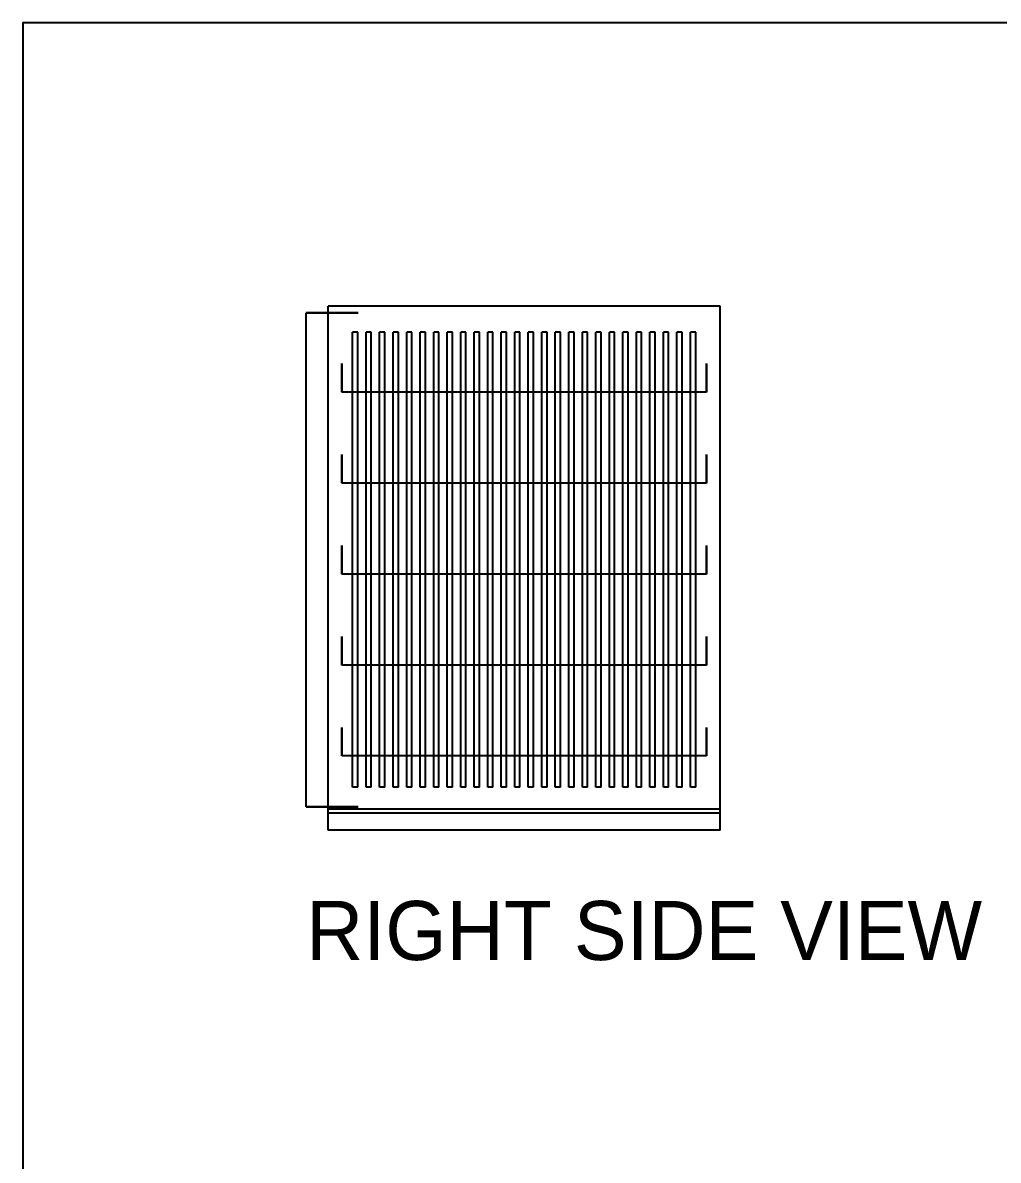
# Model space of a CAD drawing. Header units: millimetres. Extents: x -449 to -327, y -30 to 73.
# Drawn here: x -448.82 to -407.53, y 24.39 to 72.53 of the extents above; entities that cross this region are included whole.
import ezdxf

# ---------------------------------------------------------------- set-up
doc = ezdxf.new("R2010")
doc.units = ezdxf.units.MM
for name, color, linetype in [('BORDER', 7, 'Continuous'), ('HIDDEN', 8, 'Continuous'), ('TEXT', 5, 'Continuous'), ('VISIBLE', 7, 'Continuous')]:
    doc.layers.add(name, color=color, linetype=linetype)

msp = doc.modelspace()

# ---------------------------------------------------------------- linework, layer by layer
at = {"layer": 'BORDER'}
msp.add_lwpolyline([(-448.816, -30.156), (-379.1, -30.156), (-379.1, 72.525), (-448.816, 72.525)], close=True, dxfattribs=at)
at = {"layer": 'HIDDEN'}
for points in [[(-436.784, 60.25), (-436.816, 60.25)], [(-436.69, 60.25), (-436.784, 60.25)], [(-436.54, 60.25), (-436.69, 60.25)], [(-436.341, 60.25), (-436.54, 60.25)], [(-436.106, 60.25), (-436.341, 60.25)], [(-435.849, 60.25), (-436.106, 60.25)], [(-419.3, 60.525), (-435.888, 60.525)], [(-435.888, 39.075), (-435.888, 60.525)], [(-435.888, 60.25), (-435.849, 60.25)], [(-435.584, 60.25), (-435.849, 60.25)], [(-435.849, 60.25), (-435.584, 60.25)], [(-435.326, 60.25), (-435.584, 60.25)], [(-435.584, 60.25), (-435.326, 60.25)], [(-435.092, 60.25), (-435.326, 60.25)], [(-435.326, 60.25), (-435.092, 60.25)], [(-434.893, 60.25), (-435.092, 60.25)], [(-435.092, 60.25), (-434.893, 60.25)], [(-434.742, 60.25), (-434.893, 60.25)], [(-434.893, 60.25), (-434.742, 60.25)], [(-434.648, 60.25), (-434.742, 60.25)], [(-434.742, 60.25), (-434.648, 60.25)], [(-434.616, 60.25), (-434.648, 60.25)], [(-434.648, 60.25), (-434.616, 60.25)], [(-419.3, 39.075), (-419.3, 60.525)], [(-434.634, 59.425), (-434.854, 59.425)], [(-434.854, 40.175), (-434.854, 59.425)], [(-434.634, 59.425), (-434.854, 59.425)], [(-434.854, 40.175), (-434.854, 59.425)], [(-434.634, 40.175), (-434.634, 59.425)], [(-434.634, 40.175), (-434.634, 59.425)], [(-434.062, 59.425), (-434.282, 59.425)], [(-434.282, 40.175), (-434.282, 59.425)], [(-434.062, 59.425), (-434.282, 59.425)], [(-434.282, 40.175), (-434.282, 59.425)], [(-434.062, 40.175), (-434.062, 59.425)], [(-434.062, 40.175), (-434.062, 59.425)], [(-433.49, 59.425), (-433.71, 59.425)], [(-433.71, 40.175), (-433.71, 59.425)], [(-433.49, 59.425), (-433.71, 59.425)], [(-433.71, 40.175), (-433.71, 59.425)], [(-433.49, 40.175), (-433.49, 59.425)], [(-433.49, 40.175), (-433.49, 59.425)], [(-432.918, 59.425), (-433.138, 59.425)], [(-433.138, 40.175), (-433.138, 59.425)], [(-432.918, 59.425), (-433.138, 59.425)], [(-433.138, 40.175), (-433.138, 59.425)], [(-432.918, 40.175), (-432.918, 59.425)], [(-432.918, 40.175), (-432.918, 59.425)], [(-432.346, 59.425), (-432.566, 59.425)], [(-432.566, 40.175), (-432.566, 59.425)], [(-432.346, 59.425), (-432.566, 59.425)], [(-432.566, 40.175), (-432.566, 59.425)], [(-432.346, 40.175), (-432.346, 59.425)], [(-432.346, 40.175), (-432.346, 59.425)], [(-431.774, 59.425), (-431.994, 59.425)], [(-431.994, 40.175), (-431.994, 59.425)], [(-431.774, 59.425), (-431.994, 59.425)], [(-431.994, 40.175), (-431.994, 59.425)], [(-431.774, 40.175), (-431.774, 59.425)], [(-431.774, 40.175), (-431.774, 59.425)], [(-431.202, 59.425), (-431.422, 59.425)], [(-431.422, 40.175), (-431.422, 59.425)], [(-431.202, 59.425), (-431.422, 59.425)], [(-431.422, 40.175), (-431.422, 59.425)], [(-431.202, 40.175), (-431.202, 59.425)], [(-431.202, 40.175), (-431.202, 59.425)], [(-430.63, 59.425), (-430.85, 59.425)], [(-430.85, 40.175), (-430.85, 59.425)], [(-430.63, 59.425), (-430.85, 59.425)], [(-430.85, 40.175), (-430.85, 59.425)], [(-430.63, 40.175), (-430.63, 59.425)], [(-430.63, 40.175), (-430.63, 59.425)], [(-430.058, 59.425), (-430.278, 59.425)], [(-430.278, 40.175), (-430.278, 59.425)], [(-430.058, 59.425), (-430.278, 59.425)], [(-430.278, 40.175), (-430.278, 59.425)], [(-430.058, 40.175), (-430.058, 59.425)], [(-430.058, 40.175), (-430.058, 59.425)], [(-429.486, 59.425), (-429.706, 59.425)], [(-429.706, 40.175), (-429.706, 59.425)], [(-429.486, 59.425), (-429.706, 59.425)], [(-429.706, 40.175), (-429.706, 59.425)], [(-429.486, 40.175), (-429.486, 59.425)], [(-429.486, 40.175), (-429.486, 59.425)], [(-428.914, 59.425), (-429.134, 59.425)], [(-429.134, 40.175), (-429.134, 59.425)], [(-428.914, 59.425), (-429.134, 59.425)], [(-429.134, 40.175), (-429.134, 59.425)], [(-428.914, 40.175), (-428.914, 59.425)], [(-428.914, 40.175), (-428.914, 59.425)], [(-428.342, 59.425), (-428.562, 59.425)], [(-428.562, 40.175), (-428.562, 59.425)], [(-428.342, 59.425), (-428.562, 59.425)], [(-428.562, 40.175), (-428.562, 59.425)], [(-428.342, 40.175), (-428.342, 59.425)], [(-428.342, 40.175), (-428.342, 59.425)], [(-427.77, 59.425), (-427.99, 59.425)], [(-427.99, 40.175), (-427.99, 59.425)], [(-427.77, 59.425), (-427.99, 59.425)], [(-427.99, 40.175), (-427.99, 59.425)], [(-427.77, 40.175), (-427.77, 59.425)], [(-427.77, 40.175), (-427.77, 59.425)], [(-427.198, 59.425), (-427.418, 59.425)], [(-427.418, 40.175), (-427.418, 59.425)], [(-427.198, 59.425), (-427.418, 59.425)], [(-427.418, 40.175), (-427.418, 59.425)], [(-427.198, 40.175), (-427.198, 59.425)], [(-427.198, 40.175), (-427.198, 59.425)], [(-426.626, 59.425), (-426.846, 59.425)], [(-426.846, 40.175), (-426.846, 59.425)], [(-426.626, 59.425), (-426.846, 59.425)], [(-426.846, 40.175), (-426.846, 59.425)], [(-426.626, 40.175), (-426.626, 59.425)], [(-426.626, 40.175), (-426.626, 59.425)], [(-426.054, 59.425), (-426.274, 59.425)], [(-426.274, 40.175), (-426.274, 59.425)], [(-426.054, 59.425), (-426.274, 59.425)], [(-426.274, 40.175), (-426.274, 59.425)], [(-426.054, 40.175), (-426.054, 59.425)], [(-426.054, 40.175), (-426.054, 59.425)], [(-425.482, 59.425), (-425.702, 59.425)], [(-425.702, 40.175), (-425.702, 59.425)], [(-425.482, 59.425), (-425.702, 59.425)], [(-425.702, 40.175), (-425.702, 59.425)], [(-425.482, 40.175), (-425.482, 59.425)], [(-425.482, 40.175), (-425.482, 59.425)], [(-424.91, 59.425), (-425.13, 59.425)], [(-425.13, 40.175), (-425.13, 59.425)], [(-424.91, 59.425), (-425.13, 59.425)], [(-425.13, 40.175), (-425.13, 59.425)], [(-424.91, 40.175), (-424.91, 59.425)], [(-424.91, 40.175), (-424.91, 59.425)], [(-424.338, 59.425), (-424.558, 59.425)], [(-424.558, 40.175), (-424.558, 59.425)], [(-424.338, 59.425), (-424.558, 59.425)], [(-424.558, 40.175), (-424.558, 59.425)], [(-424.338, 40.175), (-424.338, 59.425)], [(-424.338, 40.175), (-424.338, 59.425)], [(-423.766, 59.425), (-423.986, 59.425)], [(-423.986, 40.175), (-423.986, 59.425)], [(-423.766, 59.425), (-423.986, 59.425)], [(-423.986, 40.175), (-423.986, 59.425)], [(-423.766, 40.175), (-423.766, 59.425)], [(-423.766, 40.175), (-423.766, 59.425)], [(-423.194, 59.425), (-423.414, 59.425)], [(-423.414, 40.175), (-423.414, 59.425)], [(-423.194, 59.425), (-423.414, 59.425)], [(-423.414, 40.175), (-423.414, 59.425)], [(-423.194, 40.175), (-423.194, 59.425)], [(-423.194, 40.175), (-423.194, 59.425)], [(-422.622, 59.425), (-422.842, 59.425)], [(-422.842, 40.175), (-422.842, 59.425)], [(-422.622, 59.425), (-422.842, 59.425)], [(-422.842, 40.175), (-422.842, 59.425)], [(-422.622, 40.175), (-422.622, 59.425)], [(-422.622, 40.175), (-422.622, 59.425)], [(-422.05, 59.425), (-422.27, 59.425)], [(-422.27, 40.175), (-422.27, 59.425)], [(-422.05, 59.425), (-422.27, 59.425)], [(-422.27, 40.175), (-422.27, 59.425)], [(-422.05, 40.175), (-422.05, 59.425)], [(-422.05, 40.175), (-422.05, 59.425)], [(-421.478, 59.425), (-421.698, 59.425)], [(-421.698, 40.175), (-421.698, 59.425)], [(-421.478, 59.425), (-421.698, 59.425)], [(-421.698, 40.175), (-421.698, 59.425)], [(-421.478, 40.175), (-421.478, 59.425)], [(-421.478, 40.175), (-421.478, 59.425)], [(-420.906, 59.425), (-421.126, 59.425)], [(-421.126, 40.175), (-421.126, 59.425)], [(-420.906, 59.425), (-421.126, 59.425)], [(-421.126, 40.175), (-421.126, 59.425)], [(-420.906, 40.175), (-420.906, 59.425)], [(-420.906, 40.175), (-420.906, 59.425)], [(-420.334, 59.425), (-420.554, 59.425)], [(-420.554, 40.175), (-420.554, 59.425)], [(-420.334, 59.425), (-420.554, 59.425)], [(-420.554, 40.175), (-420.554, 59.425)], [(-420.334, 40.175), (-420.334, 59.425)], [(-420.334, 40.175), (-420.334, 59.425)], [(-435.316, 58.105), (-435.316, 58.087)], [(-435.316, 58.087), (-435.316, 58.105)], [(-435.316, 58.105), (-435.316, 58.087)], [(-435.316, 58.087), (-435.316, 58.105)], [(-435.316, 58.105), (-435.316, 58.087)], [(-435.316, 58.087), (-435.316, 58.105)], [(-435.316, 58.087), (-435.316, 58.036)], [(-435.316, 58.036), (-435.316, 58.087)], [(-435.316, 58.087), (-435.316, 58.036)], [(-435.316, 58.036), (-435.316, 58.087)], [(-435.316, 58.087), (-435.316, 58.036)], [(-435.316, 58.036), (-435.316, 58.087)], [(-435.316, 58.036), (-435.316, 57.953)], [(-435.316, 57.953), (-435.316, 58.036)], [(-435.316, 58.036), (-435.316, 57.953)], [(-435.316, 57.953), (-435.316, 58.036)], [(-435.316, 58.036), (-435.316, 57.953)], [(-435.316, 57.953), (-435.316, 58.036)], [(-435.316, 57.953), (-435.316, 57.844)], [(-435.316, 57.844), (-435.316, 57.953)], [(-435.316, 57.953), (-435.316, 57.844)], [(-435.316, 57.844), (-435.316, 57.953)], [(-435.316, 57.953), (-435.316, 57.844)], [(-435.316, 57.844), (-435.316, 57.953)], [(-435.316, 57.844), (-435.316, 57.715)], [(-435.316, 57.715), (-435.316, 57.844)], [(-435.316, 57.844), (-435.316, 57.715)], [(-435.316, 57.715), (-435.316, 57.844)], [(-435.316, 57.844), (-435.316, 57.715)], [(-435.316, 57.715), (-435.316, 57.844)], [(-419.872, 58.105), (-419.872, 58.087)], [(-419.872, 58.087), (-419.872, 58.105)], [(-419.872, 58.105), (-419.872, 58.087)], [(-419.872, 58.087), (-419.872, 58.105)], [(-419.872, 58.105), (-419.872, 58.087)], [(-419.872, 58.087), (-419.872, 58.105)], [(-419.872, 58.087), (-419.872, 58.036)], [(-419.872, 58.036), (-419.872, 58.087)], [(-419.872, 58.087), (-419.872, 58.036)], [(-419.872, 58.036), (-419.872, 58.087)], [(-419.872, 58.087), (-419.872, 58.036)], [(-419.872, 58.036), (-419.872, 58.087)], [(-419.872, 58.036), (-419.872, 57.953)], [(-419.872, 57.953), (-419.872, 58.036)], [(-419.872, 58.036), (-419.872, 57.953)], [(-419.872, 57.953), (-419.872, 58.036)], [(-419.872, 58.036), (-419.872, 57.953)], [(-419.872, 57.953), (-419.872, 58.036)], [(-419.872, 57.953), (-419.872, 57.844)], [(-419.872, 57.844), (-419.872, 57.953)], [(-419.872, 57.953), (-419.872, 57.844)], [(-419.872, 57.844), (-419.872, 57.953)], [(-419.872, 57.953), (-419.872, 57.844)], [(-419.872, 57.844), (-419.872, 57.953)], [(-419.872, 57.844), (-419.872, 57.715)], [(-419.872, 57.715), (-419.872, 57.844)], [(-419.872, 57.844), (-419.872, 57.715)], [(-419.872, 57.715), (-419.872, 57.844)], [(-419.872, 57.844), (-419.872, 57.715)], [(-419.872, 57.715), (-419.872, 57.844)], [(-435.316, 57.715), (-435.316, 57.573)], [(-435.316, 57.573), (-435.316, 57.715)], [(-435.316, 57.715), (-435.316, 57.573)], [(-435.316, 57.573), (-435.316, 57.715)], [(-435.316, 57.715), (-435.316, 57.573)], [(-435.316, 57.573), (-435.316, 57.715)], [(-435.316, 57.573), (-435.316, 57.427)], [(-435.316, 57.427), (-435.316, 57.573)], [(-435.316, 57.573), (-435.316, 57.427)], [(-435.316, 57.427), (-435.316, 57.573)], [(-435.316, 57.573), (-435.316, 57.427)], [(-435.316, 57.427), (-435.316, 57.573)], [(-435.316, 57.427), (-435.316, 57.285)], [(-435.316, 57.285), (-435.316, 57.427)], [(-435.316, 57.427), (-435.316, 57.285)], [(-435.316, 57.285), (-435.316, 57.427)], [(-435.316, 57.427), (-435.316, 57.285)], [(-435.316, 57.285), (-435.316, 57.427)], [(-435.316, 57.285), (-435.316, 57.156)], [(-435.316, 57.156), (-435.316, 57.285)], [(-435.316, 57.285), (-435.316, 57.156)], [(-435.316, 57.156), (-435.316, 57.285)], [(-435.316, 57.285), (-435.316, 57.156)], [(-435.316, 57.156), (-435.316, 57.285)], [(-419.872, 57.715), (-419.872, 57.573)], [(-419.872, 57.573), (-419.872, 57.715)], [(-419.872, 57.715), (-419.872, 57.573)], [(-419.872, 57.573), (-419.872, 57.715)], [(-419.872, 57.715), (-419.872, 57.573)], [(-419.872, 57.573), (-419.872, 57.715)], [(-419.872, 57.573), (-419.872, 57.427)], [(-419.872, 57.427), (-419.872, 57.573)], [(-419.872, 57.573), (-419.872, 57.427)], [(-419.872, 57.427), (-419.872, 57.573)], [(-419.872, 57.573), (-419.872, 57.427)], [(-419.872, 57.427), (-419.872, 57.573)], [(-419.872, 57.427), (-419.872, 57.285)], [(-419.872, 57.285), (-419.872, 57.427)], [(-419.872, 57.427), (-419.872, 57.285)], [(-419.872, 57.285), (-419.872, 57.427)], [(-419.872, 57.427), (-419.872, 57.285)], [(-419.872, 57.285), (-419.872, 57.427)], [(-419.872, 57.285), (-419.872, 57.156)], [(-419.872, 57.156), (-419.872, 57.285)], [(-419.872, 57.285), (-419.872, 57.156)], [(-419.872, 57.156), (-419.872, 57.285)], [(-419.872, 57.285), (-419.872, 57.156)], [(-419.872, 57.156), (-419.872, 57.285)], [(-435.316, 57.156), (-435.316, 57.047)], [(-435.316, 57.047), (-435.316, 57.156)], [(-435.316, 57.156), (-435.316, 57.047)], [(-435.316, 57.047), (-435.316, 57.156)], [(-435.316, 57.156), (-435.316, 57.047)], [(-435.316, 57.047), (-435.316, 57.156)], [(-435.316, 57.047), (-435.316, 56.964)], [(-435.316, 56.964), (-435.316, 57.047)], [(-435.316, 57.047), (-435.316, 56.964)], [(-435.316, 56.964), (-435.316, 57.047)], [(-435.316, 57.047), (-435.316, 56.964)], [(-435.316, 56.964), (-435.316, 57.047)], [(-435.316, 56.964), (-435.316, 56.913)], [(-435.316, 56.913), (-435.316, 56.964)], [(-435.316, 56.964), (-435.316, 56.913)], [(-435.316, 56.913), (-435.316, 56.964)], [(-435.316, 56.964), (-435.316, 56.913)], [(-435.316, 56.913), (-435.316, 56.964)], [(-435.316, 56.913), (-435.316, 56.895)], [(-435.316, 56.895), (-435.316, 56.913)], [(-435.316, 56.913), (-435.316, 56.895)], [(-435.316, 56.895), (-435.316, 56.913)], [(-435.316, 56.913), (-435.316, 56.895)], [(-435.316, 56.895), (-435.316, 56.913)], [(-419.872, 56.895), (-435.316, 56.895)], [(-419.872, 56.895), (-435.316, 56.895)], [(-419.872, 56.895), (-435.316, 56.895)], [(-419.872, 57.156), (-419.872, 57.047)], [(-419.872, 57.047), (-419.872, 57.156)], [(-419.872, 57.156), (-419.872, 57.047)], [(-419.872, 57.047), (-419.872, 57.156)], [(-419.872, 57.156), (-419.872, 57.047)], [(-419.872, 57.047), (-419.872, 57.156)], [(-419.872, 57.047), (-419.872, 56.964)], [(-419.872, 56.964), (-419.872, 57.047)], [(-419.872, 57.047), (-419.872, 56.964)], [(-419.872, 56.964), (-419.872, 57.047)], [(-419.872, 57.047), (-419.872, 56.964)], [(-419.872, 56.964), (-419.872, 57.047)], [(-419.872, 56.964), (-419.872, 56.913)], [(-419.872, 56.913), (-419.872, 56.964)], [(-419.872, 56.964), (-419.872, 56.913)], [(-419.872, 56.913), (-419.872, 56.964)], [(-419.872, 56.964), (-419.872, 56.913)], [(-419.872, 56.913), (-419.872, 56.964)], [(-419.872, 56.913), (-419.872, 56.895)], [(-419.872, 56.895), (-419.872, 56.913)], [(-419.872, 56.913), (-419.872, 56.895)], [(-419.872, 56.895), (-419.872, 56.913)], [(-419.872, 56.913), (-419.872, 56.895)], [(-419.872, 56.895), (-419.872, 56.913)], [(-435.316, 54.255), (-435.316, 54.237)], [(-435.316, 54.237), (-435.316, 54.255)], [(-435.316, 54.255), (-435.316, 54.237)], [(-435.316, 54.237), (-435.316, 54.255)], [(-435.316, 54.255), (-435.316, 54.237)], [(-435.316, 54.237), (-435.316, 54.255)], [(-435.316, 54.237), (-435.316, 54.186)], [(-435.316, 54.186), (-435.316, 54.237)], [(-435.316, 54.237), (-435.316, 54.186)], [(-435.316, 54.186), (-435.316, 54.237)], [(-435.316, 54.237), (-435.316, 54.186)], [(-435.316, 54.186), (-435.316, 54.237)], [(-435.316, 54.186), (-435.316, 54.103)], [(-435.316, 54.103), (-435.316, 54.186)], [(-435.316, 54.186), (-435.316, 54.103)], [(-435.316, 54.103), (-435.316, 54.186)], [(-435.316, 54.186), (-435.316, 54.103)], [(-435.316, 54.103), (-435.316, 54.186)], [(-435.316, 54.103), (-435.316, 53.994)], [(-435.316, 53.994), (-435.316, 54.103)], [(-435.316, 54.103), (-435.316, 53.994)], [(-435.316, 53.994), (-435.316, 54.103)], [(-435.316, 54.103), (-435.316, 53.994)], [(-435.316, 53.994), (-435.316, 54.103)], [(-435.316, 53.994), (-435.316, 53.865)], [(-435.316, 53.865), (-435.316, 53.994)], [(-435.316, 53.994), (-435.316, 53.865)], [(-435.316, 53.865), (-435.316, 53.994)], [(-435.316, 53.994), (-435.316, 53.865)], [(-435.316, 53.865), (-435.316, 53.994)], [(-419.872, 54.255), (-419.872, 54.237)], [(-419.872, 54.237), (-419.872, 54.255)], [(-419.872, 54.255), (-419.872, 54.237)], [(-419.872, 54.237), (-419.872, 54.255)], [(-419.872, 54.255), (-419.872, 54.237)], [(-419.872, 54.237), (-419.872, 54.255)], [(-419.872, 54.237), (-419.872, 54.186)], [(-419.872, 54.186), (-419.872, 54.237)], [(-419.872, 54.237), (-419.872, 54.186)], [(-419.872, 54.186), (-419.872, 54.237)], [(-419.872, 54.237), (-419.872, 54.186)], [(-419.872, 54.186), (-419.872, 54.237)], [(-419.872, 54.186), (-419.872, 54.103)], [(-419.872, 54.103), (-419.872, 54.186)], [(-419.872, 54.186), (-419.872, 54.103)], [(-419.872, 54.103), (-419.872, 54.186)], [(-419.872, 54.186), (-419.872, 54.103)], [(-419.872, 54.103), (-419.872, 54.186)], [(-419.872, 54.103), (-419.872, 53.994)], [(-419.872, 53.994), (-419.872, 54.103)], [(-419.872, 54.103), (-419.872, 53.994)], [(-419.872, 53.994), (-419.872, 54.103)], [(-419.872, 54.103), (-419.872, 53.994)], [(-419.872, 53.994), (-419.872, 54.103)], [(-419.872, 53.994), (-419.872, 53.865)], [(-419.872, 53.865), (-419.872, 53.994)], [(-419.872, 53.994), (-419.872, 53.865)], [(-419.872, 53.865), (-419.872, 53.994)], [(-419.872, 53.994), (-419.872, 53.865)], [(-419.872, 53.865), (-419.872, 53.994)], [(-435.316, 53.865), (-435.316, 53.723)], [(-435.316, 53.723), (-435.316, 53.865)], [(-435.316, 53.865), (-435.316, 53.723)], [(-435.316, 53.723), (-435.316, 53.865)], [(-435.316, 53.865), (-435.316, 53.723)], [(-435.316, 53.723), (-435.316, 53.865)], [(-435.316, 53.723), (-435.316, 53.577)], [(-435.316, 53.577), (-435.316, 53.723)], [(-435.316, 53.723), (-435.316, 53.577)], [(-435.316, 53.577), (-435.316, 53.723)], [(-435.316, 53.723), (-435.316, 53.577)], [(-435.316, 53.577), (-435.316, 53.723)], [(-435.316, 53.577), (-435.316, 53.435)], [(-435.316, 53.435), (-435.316, 53.577)], [(-435.316, 53.577), (-435.316, 53.435)], [(-435.316, 53.435), (-435.316, 53.577)], [(-435.316, 53.577), (-435.316, 53.435)], [(-435.316, 53.435), (-435.316, 53.577)], [(-435.316, 53.435), (-435.316, 53.306)], [(-435.316, 53.306), (-435.316, 53.435)], [(-435.316, 53.435), (-435.316, 53.306)], [(-435.316, 53.306), (-435.316, 53.435)], [(-435.316, 53.435), (-435.316, 53.306)], [(-435.316, 53.306), (-435.316, 53.435)], [(-419.872, 53.865), (-419.872, 53.723)], [(-419.872, 53.723), (-419.872, 53.865)], [(-419.872, 53.865), (-419.872, 53.723)], [(-419.872, 53.723), (-419.872, 53.865)], [(-419.872, 53.865), (-419.872, 53.723)], [(-419.872, 53.723), (-419.872, 53.865)], [(-419.872, 53.723), (-419.872, 53.577)], [(-419.872, 53.577), (-419.872, 53.723)], [(-419.872, 53.723), (-419.872, 53.577)], [(-419.872, 53.577), (-419.872, 53.723)], [(-419.872, 53.723), (-419.872, 53.577)], [(-419.872, 53.577), (-419.872, 53.723)], [(-419.872, 53.577), (-419.872, 53.435)], [(-419.872, 53.435), (-419.872, 53.577)], [(-419.872, 53.577), (-419.872, 53.435)], [(-419.872, 53.435), (-419.872, 53.577)], [(-419.872, 53.577), (-419.872, 53.435)], [(-419.872, 53.435), (-419.872, 53.577)], [(-419.872, 53.435), (-419.872, 53.306)], [(-419.872, 53.306), (-419.872, 53.435)], [(-419.872, 53.435), (-419.872, 53.306)], [(-419.872, 53.306), (-419.872, 53.435)], [(-419.872, 53.435), (-419.872, 53.306)], [(-419.872, 53.306), (-419.872, 53.435)], [(-435.316, 53.306), (-435.316, 53.197)], [(-435.316, 53.197), (-435.316, 53.306)], [(-435.316, 53.306), (-435.316, 53.197)], [(-435.316, 53.197), (-435.316, 53.306)], [(-435.316, 53.306), (-435.316, 53.197)], [(-435.316, 53.197), (-435.316, 53.306)], [(-435.316, 53.197), (-435.316, 53.114)], [(-435.316, 53.114), (-435.316, 53.197)], [(-435.316, 53.197), (-435.316, 53.114)], [(-435.316, 53.114), (-435.316, 53.197)], [(-435.316, 53.197), (-435.316, 53.114)], [(-435.316, 53.114), (-435.316, 53.197)], [(-435.316, 53.114), (-435.316, 53.063)], [(-435.316, 53.063), (-435.316, 53.114)], [(-435.316, 53.114), (-435.316, 53.063)], [(-435.316, 53.063), (-435.316, 53.114)], [(-435.316, 53.114), (-435.316, 53.063)], [(-435.316, 53.063), (-435.316, 53.114)], [(-435.316, 53.063), (-435.316, 53.045)], [(-435.316, 53.045), (-435.316, 53.063)], [(-435.316, 53.063), (-435.316, 53.045)], [(-435.316, 53.045), (-435.316, 53.063)], [(-435.316, 53.063), (-435.316, 53.045)], [(-435.316, 53.045), (-435.316, 53.063)], [(-419.872, 53.045), (-435.316, 53.045)], [(-419.872, 53.045), (-435.316, 53.045)], [(-419.872, 53.045), (-435.316, 53.045)], [(-419.872, 53.306), (-419.872, 53.197)], [(-419.872, 53.197), (-419.872, 53.306)], [(-419.872, 53.306), (-419.872, 53.197)], [(-419.872, 53.197), (-419.872, 53.306)], [(-419.872, 53.306), (-419.872, 53.197)], [(-419.872, 53.197), (-419.872, 53.306)], [(-419.872, 53.197), (-419.872, 53.114)], [(-419.872, 53.114), (-419.872, 53.197)], [(-419.872, 53.197), (-419.872, 53.114)], [(-419.872, 53.114), (-419.872, 53.197)], [(-419.872, 53.197), (-419.872, 53.114)], [(-419.872, 53.114), (-419.872, 53.197)], [(-419.872, 53.114), (-419.872, 53.063)], [(-419.872, 53.063), (-419.872, 53.114)], [(-419.872, 53.114), (-419.872, 53.063)], [(-419.872, 53.063), (-419.872, 53.114)], [(-419.872, 53.114), (-419.872, 53.063)], [(-419.872, 53.063), (-419.872, 53.114)], [(-419.872, 53.063), (-419.872, 53.045)], [(-419.872, 53.045), (-419.872, 53.063)], [(-419.872, 53.063), (-419.872, 53.045)], [(-419.872, 53.045), (-419.872, 53.063)], [(-419.872, 53.063), (-419.872, 53.045)], [(-419.872, 53.045), (-419.872, 53.063)], [(-435.316, 50.405), (-435.316, 50.387)], [(-435.316, 50.387), (-435.316, 50.405)], [(-435.316, 50.405), (-435.316, 50.387)], [(-435.316, 50.387), (-435.316, 50.405)], [(-435.316, 50.405), (-435.316, 50.387)], [(-435.316, 50.387), (-435.316, 50.405)], [(-435.316, 50.387), (-435.316, 50.336)], [(-435.316, 50.336), (-435.316, 50.387)], [(-435.316, 50.387), (-435.316, 50.336)], [(-435.316, 50.336), (-435.316, 50.387)], [(-435.316, 50.387), (-435.316, 50.336)], [(-435.316, 50.336), (-435.316, 50.387)], [(-435.316, 50.336), (-435.316, 50.253)], [(-435.316, 50.253), (-435.316, 50.336)], [(-435.316, 50.336), (-435.316, 50.253)], [(-435.316, 50.253), (-435.316, 50.336)], [(-435.316, 50.336), (-435.316, 50.253)], [(-435.316, 50.253), (-435.316, 50.336)], [(-435.316, 50.253), (-435.316, 50.144)], [(-435.316, 50.144), (-435.316, 50.253)], [(-435.316, 50.253), (-435.316, 50.144)], [(-435.316, 50.144), (-435.316, 50.253)], [(-435.316, 50.253), (-435.316, 50.144)], [(-435.316, 50.144), (-435.316, 50.253)], [(-435.316, 50.144), (-435.316, 50.015)], [(-435.316, 50.015), (-435.316, 50.144)], [(-435.316, 50.144), (-435.316, 50.015)], [(-435.316, 50.015), (-435.316, 50.144)], [(-435.316, 50.144), (-435.316, 50.015)], [(-435.316, 50.015), (-435.316, 50.144)], [(-419.872, 50.405), (-419.872, 50.387)], [(-419.872, 50.387), (-419.872, 50.405)], [(-419.872, 50.405), (-419.872, 50.387)], [(-419.872, 50.387), (-419.872, 50.405)], [(-419.872, 50.405), (-419.872, 50.387)], [(-419.872, 50.387), (-419.872, 50.405)], [(-419.872, 50.387), (-419.872, 50.336)], [(-419.872, 50.336), (-419.872, 50.387)], [(-419.872, 50.387), (-419.872, 50.336)], [(-419.872, 50.336), (-419.872, 50.387)], [(-419.872, 50.387), (-419.872, 50.336)], [(-419.872, 50.336), (-419.872, 50.387)], [(-419.872, 50.336), (-419.872, 50.253)], [(-419.872, 50.253), (-419.872, 50.336)], [(-419.872, 50.336), (-419.872, 50.253)], [(-419.872, 50.253), (-419.872, 50.336)], [(-419.872, 50.336), (-419.872, 50.253)], [(-419.872, 50.253), (-419.872, 50.336)], [(-419.872, 50.253), (-419.872, 50.144)], [(-419.872, 50.144), (-419.872, 50.253)], [(-419.872, 50.253), (-419.872, 50.144)], [(-419.872, 50.144), (-419.872, 50.253)], [(-419.872, 50.253), (-419.872, 50.144)], [(-419.872, 50.144), (-419.872, 50.253)], [(-419.872, 50.144), (-419.872, 50.015)], [(-419.872, 50.015), (-419.872, 50.144)], [(-419.872, 50.144), (-419.872, 50.015)], [(-419.872, 50.015), (-419.872, 50.144)], [(-419.872, 50.144), (-419.872, 50.015)], [(-419.872, 50.015), (-419.872, 50.144)], [(-435.316, 50.015), (-435.316, 49.873)], [(-435.316, 49.873), (-435.316, 50.015)], [(-435.316, 50.015), (-435.316, 49.873)], [(-435.316, 49.873), (-435.316, 50.015)], [(-435.316, 50.015), (-435.316, 49.873)], [(-435.316, 49.873), (-435.316, 50.015)], [(-435.316, 49.873), (-435.316, 49.727)], [(-435.316, 49.727), (-435.316, 49.873)], [(-435.316, 49.873), (-435.316, 49.727)], [(-435.316, 49.727), (-435.316, 49.873)], [(-435.316, 49.873), (-435.316, 49.727)], [(-435.316, 49.727), (-435.316, 49.873)], [(-435.316, 49.727), (-435.316, 49.585)], [(-435.316, 49.585), (-435.316, 49.727)], [(-435.316, 49.727), (-435.316, 49.585)], [(-435.316, 49.585), (-435.316, 49.727)], [(-435.316, 49.727), (-435.316, 49.585)], [(-435.316, 49.585), (-435.316, 49.727)], [(-435.316, 49.585), (-435.316, 49.456)], [(-435.316, 49.456), (-435.316, 49.585)], [(-435.316, 49.585), (-435.316, 49.456)], [(-435.316, 49.456), (-435.316, 49.585)], [(-435.316, 49.585), (-435.316, 49.456)], [(-435.316, 49.456), (-435.316, 49.585)], [(-419.872, 50.015), (-419.872, 49.873)], [(-419.872, 49.873), (-419.872, 50.015)], [(-419.872, 50.015), (-419.872, 49.873)], [(-419.872, 49.873), (-419.872, 50.015)], [(-419.872, 50.015), (-419.872, 49.873)], [(-419.872, 49.873), (-419.872, 50.015)], [(-419.872, 49.873), (-419.872, 49.727)], [(-419.872, 49.727), (-419.872, 49.873)], [(-419.872, 49.873), (-419.872, 49.727)], [(-419.872, 49.727), (-419.872, 49.873)], [(-419.872, 49.873), (-419.872, 49.727)], [(-419.872, 49.727), (-419.872, 49.873)], [(-419.872, 49.727), (-419.872, 49.585)], [(-419.872, 49.585), (-419.872, 49.727)], [(-419.872, 49.727), (-419.872, 49.585)], [(-419.872, 49.585), (-419.872, 49.727)], [(-419.872, 49.727), (-419.872, 49.585)], [(-419.872, 49.585), (-419.872, 49.727)], [(-419.872, 49.585), (-419.872, 49.456)], [(-419.872, 49.456), (-419.872, 49.585)], [(-419.872, 49.585), (-419.872, 49.456)], [(-419.872, 49.456), (-419.872, 49.585)], [(-419.872, 49.585), (-419.872, 49.456)], [(-419.872, 49.456), (-419.872, 49.585)], [(-435.316, 49.456), (-435.316, 49.347)], [(-435.316, 49.347), (-435.316, 49.456)], [(-435.316, 49.456), (-435.316, 49.347)], [(-435.316, 49.347), (-435.316, 49.456)], [(-435.316, 49.456), (-435.316, 49.347)], [(-435.316, 49.347), (-435.316, 49.456)], [(-435.316, 49.347), (-435.316, 49.264)], [(-435.316, 49.264), (-435.316, 49.347)], [(-435.316, 49.347), (-435.316, 49.264)], [(-435.316, 49.264), (-435.316, 49.347)], [(-435.316, 49.347), (-435.316, 49.264)], [(-435.316, 49.264), (-435.316, 49.347)], [(-435.316, 49.264), (-435.316, 49.213)], [(-435.316, 49.213), (-435.316, 49.264)], [(-435.316, 49.264), (-435.316, 49.213)], [(-435.316, 49.213), (-435.316, 49.264)], [(-435.316, 49.264), (-435.316, 49.213)], [(-435.316, 49.213), (-435.316, 49.264)], [(-435.316, 49.213), (-435.316, 49.195)], [(-435.316, 49.195), (-435.316, 49.213)], [(-435.316, 49.213), (-435.316, 49.195)], [(-435.316, 49.195), (-435.316, 49.213)], [(-435.316, 49.213), (-435.316, 49.195)], [(-435.316, 49.195), (-435.316, 49.213)], [(-419.872, 49.195), (-435.316, 49.195)], [(-419.872, 49.195), (-435.316, 49.195)], [(-419.872, 49.195), (-435.316, 49.195)], [(-419.872, 49.456), (-419.872, 49.347)], [(-419.872, 49.347), (-419.872, 49.456)], [(-419.872, 49.456), (-419.872, 49.347)], [(-419.872, 49.347), (-419.872, 49.456)], [(-419.872, 49.456), (-419.872, 49.347)], [(-419.872, 49.347), (-419.872, 49.456)], [(-419.872, 49.347), (-419.872, 49.264)], [(-419.872, 49.264), (-419.872, 49.347)], [(-419.872, 49.347), (-419.872, 49.264)], [(-419.872, 49.264), (-419.872, 49.347)], [(-419.872, 49.347), (-419.872, 49.264)], [(-419.872, 49.264), (-419.872, 49.347)], [(-419.872, 49.264), (-419.872, 49.213)], [(-419.872, 49.213), (-419.872, 49.264)], [(-419.872, 49.264), (-419.872, 49.213)], [(-419.872, 49.213), (-419.872, 49.264)], [(-419.872, 49.264), (-419.872, 49.213)], [(-419.872, 49.213), (-419.872, 49.264)], [(-419.872, 49.213), (-419.872, 49.195)], [(-419.872, 49.195), (-419.872, 49.213)], [(-419.872, 49.213), (-419.872, 49.195)], [(-419.872, 49.195), (-419.872, 49.213)], [(-419.872, 49.213), (-419.872, 49.195)], [(-419.872, 49.195), (-419.872, 49.213)], [(-435.316, 46.555), (-435.316, 46.537)], [(-435.316, 46.537), (-435.316, 46.555)], [(-435.316, 46.555), (-435.316, 46.537)], [(-435.316, 46.537), (-435.316, 46.555)], [(-435.316, 46.555), (-435.316, 46.537)], [(-435.316, 46.537), (-435.316, 46.555)], [(-435.316, 46.537), (-435.316, 46.486)], [(-435.316, 46.486), (-435.316, 46.537)], [(-435.316, 46.537), (-435.316, 46.486)], [(-435.316, 46.486), (-435.316, 46.537)], [(-435.316, 46.537), (-435.316, 46.486)], [(-435.316, 46.486), (-435.316, 46.537)], [(-435.316, 46.486), (-435.316, 46.403)], [(-435.316, 46.403), (-435.316, 46.486)], [(-435.316, 46.486), (-435.316, 46.403)], [(-435.316, 46.403), (-435.316, 46.486)], [(-435.316, 46.486), (-435.316, 46.403)], [(-435.316, 46.403), (-435.316, 46.486)], [(-435.316, 46.403), (-435.316, 46.294)], [(-435.316, 46.294), (-435.316, 46.403)], [(-435.316, 46.403), (-435.316, 46.294)], [(-435.316, 46.294), (-435.316, 46.403)], [(-435.316, 46.403), (-435.316, 46.294)], [(-435.316, 46.294), (-435.316, 46.403)], [(-435.316, 46.294), (-435.316, 46.165)], [(-435.316, 46.165), (-435.316, 46.294)], [(-435.316, 46.294), (-435.316, 46.165)], [(-435.316, 46.165), (-435.316, 46.294)], [(-435.316, 46.294), (-435.316, 46.165)], [(-435.316, 46.165), (-435.316, 46.294)], [(-419.872, 46.555), (-419.872, 46.537)], [(-419.872, 46.537), (-419.872, 46.555)], [(-419.872, 46.555), (-419.872, 46.537)], [(-419.872, 46.537), (-419.872, 46.555)], [(-419.872, 46.555), (-419.872, 46.537)], [(-419.872, 46.537), (-419.872, 46.555)], [(-419.872, 46.537), (-419.872, 46.486)], [(-419.872, 46.486), (-419.872, 46.537)], [(-419.872, 46.537), (-419.872, 46.486)], [(-419.872, 46.486), (-419.872, 46.537)], [(-419.872, 46.537), (-419.872, 46.486)], [(-419.872, 46.486), (-419.872, 46.537)], [(-419.872, 46.486), (-419.872, 46.403)], [(-419.872, 46.403), (-419.872, 46.486)], [(-419.872, 46.486), (-419.872, 46.403)], [(-419.872, 46.403), (-419.872, 46.486)], [(-419.872, 46.486), (-419.872, 46.403)], [(-419.872, 46.403), (-419.872, 46.486)], [(-419.872, 46.403), (-419.872, 46.294)], [(-419.872, 46.294), (-419.872, 46.403)], [(-419.872, 46.403), (-419.872, 46.294)], [(-419.872, 46.294), (-419.872, 46.403)], [(-419.872, 46.403), (-419.872, 46.294)], [(-419.872, 46.294), (-419.872, 46.403)], [(-419.872, 46.294), (-419.872, 46.165)], [(-419.872, 46.165), (-419.872, 46.294)], [(-419.872, 46.294), (-419.872, 46.165)], [(-419.872, 46.165), (-419.872, 46.294)], [(-419.872, 46.294), (-419.872, 46.165)], [(-419.872, 46.165), (-419.872, 46.294)], [(-435.316, 46.165), (-435.316, 46.023)], [(-435.316, 46.023), (-435.316, 46.165)], [(-435.316, 46.165), (-435.316, 46.023)], [(-435.316, 46.023), (-435.316, 46.165)], [(-435.316, 46.165), (-435.316, 46.023)], [(-435.316, 46.023), (-435.316, 46.165)], [(-435.316, 46.023), (-435.316, 45.877)], [(-435.316, 45.877), (-435.316, 46.023)], [(-435.316, 46.023), (-435.316, 45.877)], [(-435.316, 45.877), (-435.316, 46.023)], [(-435.316, 46.023), (-435.316, 45.877)], [(-435.316, 45.877), (-435.316, 46.023)], [(-435.316, 45.877), (-435.316, 45.735)], [(-435.316, 45.735), (-435.316, 45.877)], [(-435.316, 45.877), (-435.316, 45.735)], [(-435.316, 45.735), (-435.316, 45.877)], [(-435.316, 45.877), (-435.316, 45.735)], [(-435.316, 45.735), (-435.316, 45.877)], [(-435.316, 45.735), (-435.316, 45.606)], [(-435.316, 45.606), (-435.316, 45.735)], [(-435.316, 45.735), (-435.316, 45.606)], [(-435.316, 45.606), (-435.316, 45.735)], [(-435.316, 45.735), (-435.316, 45.606)], [(-435.316, 45.606), (-435.316, 45.735)], [(-419.872, 46.165), (-419.872, 46.023)], [(-419.872, 46.023), (-419.872, 46.165)], [(-419.872, 46.165), (-419.872, 46.023)], [(-419.872, 46.023), (-419.872, 46.165)], [(-419.872, 46.165), (-419.872, 46.023)], [(-419.872, 46.023), (-419.872, 46.165)], [(-419.872, 46.023), (-419.872, 45.877)], [(-419.872, 45.877), (-419.872, 46.023)], [(-419.872, 46.023), (-419.872, 45.877)], [(-419.872, 45.877), (-419.872, 46.023)], [(-419.872, 46.023), (-419.872, 45.877)], [(-419.872, 45.877), (-419.872, 46.023)], [(-419.872, 45.877), (-419.872, 45.735)], [(-419.872, 45.735), (-419.872, 45.877)], [(-419.872, 45.877), (-419.872, 45.735)], [(-419.872, 45.735), (-419.872, 45.877)], [(-419.872, 45.877), (-419.872, 45.735)], [(-419.872, 45.735), (-419.872, 45.877)], [(-419.872, 45.735), (-419.872, 45.606)], [(-419.872, 45.606), (-419.872, 45.735)], [(-419.872, 45.735), (-419.872, 45.606)], [(-419.872, 45.606), (-419.872, 45.735)], [(-419.872, 45.735), (-419.872, 45.606)], [(-419.872, 45.606), (-419.872, 45.735)], [(-435.316, 45.606), (-435.316, 45.497)], [(-435.316, 45.497), (-435.316, 45.606)], [(-435.316, 45.606), (-435.316, 45.497)], [(-435.316, 45.497), (-435.316, 45.606)], [(-435.316, 45.606), (-435.316, 45.497)], [(-435.316, 45.497), (-435.316, 45.606)], [(-435.316, 45.497), (-435.316, 45.414)], [(-435.316, 45.414), (-435.316, 45.497)], [(-435.316, 45.497), (-435.316, 45.414)], [(-435.316, 45.414), (-435.316, 45.497)], [(-435.316, 45.497), (-435.316, 45.414)], [(-435.316, 45.414), (-435.316, 45.497)], [(-435.316, 45.414), (-435.316, 45.363)], [(-435.316, 45.363), (-435.316, 45.414)], [(-435.316, 45.414), (-435.316, 45.363)], [(-435.316, 45.363), (-435.316, 45.414)], [(-435.316, 45.414), (-435.316, 45.363)], [(-435.316, 45.363), (-435.316, 45.414)], [(-435.316, 45.363), (-435.316, 45.345)], [(-435.316, 45.345), (-435.316, 45.363)], [(-435.316, 45.363), (-435.316, 45.345)], [(-435.316, 45.345), (-435.316, 45.363)], [(-435.316, 45.363), (-435.316, 45.345)], [(-435.316, 45.345), (-435.316, 45.363)], [(-419.872, 45.345), (-435.316, 45.345)], [(-419.872, 45.345), (-435.316, 45.345)], [(-419.872, 45.345), (-435.316, 45.345)], [(-419.872, 45.606), (-419.872, 45.497)], [(-419.872, 45.497), (-419.872, 45.606)], [(-419.872, 45.606), (-419.872, 45.497)], [(-419.872, 45.497), (-419.872, 45.606)], [(-419.872, 45.606), (-419.872, 45.497)], [(-419.872, 45.497), (-419.872, 45.606)], [(-419.872, 45.497), (-419.872, 45.414)], [(-419.872, 45.414), (-419.872, 45.497)], [(-419.872, 45.497), (-419.872, 45.414)], [(-419.872, 45.414), (-419.872, 45.497)], [(-419.872, 45.497), (-419.872, 45.414)], [(-419.872, 45.414), (-419.872, 45.497)], [(-419.872, 45.414), (-419.872, 45.363)], [(-419.872, 45.363), (-419.872, 45.414)], [(-419.872, 45.414), (-419.872, 45.363)], [(-419.872, 45.363), (-419.872, 45.414)], [(-419.872, 45.414), (-419.872, 45.363)], [(-419.872, 45.363), (-419.872, 45.414)], [(-419.872, 45.363), (-419.872, 45.345)], [(-419.872, 45.345), (-419.872, 45.363)], [(-419.872, 45.363), (-419.872, 45.345)], [(-419.872, 45.345), (-419.872, 45.363)], [(-419.872, 45.363), (-419.872, 45.345)], [(-419.872, 45.345), (-419.872, 45.363)], [(-435.316, 42.705), (-435.316, 42.687)], [(-435.316, 42.687), (-435.316, 42.705)], [(-435.316, 42.705), (-435.316, 42.687)], [(-435.316, 42.687), (-435.316, 42.705)], [(-435.316, 42.705), (-435.316, 42.687)], [(-435.316, 42.687), (-435.316, 42.705)], [(-435.316, 42.687), (-435.316, 42.636)], [(-435.316, 42.636), (-435.316, 42.687)], [(-435.316, 42.687), (-435.316, 42.636)], [(-435.316, 42.636), (-435.316, 42.687)], [(-435.316, 42.687), (-435.316, 42.636)], [(-435.316, 42.636), (-435.316, 42.687)], [(-435.316, 42.636), (-435.316, 42.553)], [(-435.316, 42.553), (-435.316, 42.636)], [(-435.316, 42.636), (-435.316, 42.553)], [(-435.316, 42.553), (-435.316, 42.636)], [(-435.316, 42.636), (-435.316, 42.553)], [(-435.316, 42.553), (-435.316, 42.636)], [(-435.316, 42.553), (-435.316, 42.444)], [(-435.316, 42.444), (-435.316, 42.553)], [(-435.316, 42.553), (-435.316, 42.444)], [(-435.316, 42.444), (-435.316, 42.553)], [(-435.316, 42.553), (-435.316, 42.444)], [(-435.316, 42.444), (-435.316, 42.553)], [(-435.316, 42.444), (-435.316, 42.315)], [(-435.316, 42.315), (-435.316, 42.444)], [(-435.316, 42.444), (-435.316, 42.315)], [(-435.316, 42.315), (-435.316, 42.444)], [(-435.316, 42.444), (-435.316, 42.315)], [(-435.316, 42.315), (-435.316, 42.444)], [(-419.872, 42.705), (-419.872, 42.687)], [(-419.872, 42.687), (-419.872, 42.705)], [(-419.872, 42.705), (-419.872, 42.687)], [(-419.872, 42.687), (-419.872, 42.705)], [(-419.872, 42.705), (-419.872, 42.687)], [(-419.872, 42.687), (-419.872, 42.705)], [(-419.872, 42.687), (-419.872, 42.636)], [(-419.872, 42.636), (-419.872, 42.687)], [(-419.872, 42.687), (-419.872, 42.636)], [(-419.872, 42.636), (-419.872, 42.687)], [(-419.872, 42.687), (-419.872, 42.636)], [(-419.872, 42.636), (-419.872, 42.687)], [(-419.872, 42.636), (-419.872, 42.553)], [(-419.872, 42.553), (-419.872, 42.636)], [(-419.872, 42.636), (-419.872, 42.553)], [(-419.872, 42.553), (-419.872, 42.636)], [(-419.872, 42.636), (-419.872, 42.553)], [(-419.872, 42.553), (-419.872, 42.636)], [(-419.872, 42.553), (-419.872, 42.444)], [(-419.872, 42.444), (-419.872, 42.553)], [(-419.872, 42.553), (-419.872, 42.444)], [(-419.872, 42.444), (-419.872, 42.553)], [(-419.872, 42.553), (-419.872, 42.444)], [(-419.872, 42.444), (-419.872, 42.553)], [(-419.872, 42.444), (-419.872, 42.315)], [(-419.872, 42.315), (-419.872, 42.444)], [(-419.872, 42.444), (-419.872, 42.315)], [(-419.872, 42.315), (-419.872, 42.444)], [(-419.872, 42.444), (-419.872, 42.315)], [(-419.872, 42.315), (-419.872, 42.444)], [(-435.316, 42.315), (-435.316, 42.173)], [(-435.316, 42.173), (-435.316, 42.315)], [(-435.316, 42.315), (-435.316, 42.173)], [(-435.316, 42.173), (-435.316, 42.315)], [(-435.316, 42.315), (-435.316, 42.173)], [(-435.316, 42.173), (-435.316, 42.315)], [(-435.316, 42.173), (-435.316, 42.027)], [(-435.316, 42.027), (-435.316, 42.173)], [(-435.316, 42.173), (-435.316, 42.027)], [(-435.316, 42.027), (-435.316, 42.173)], [(-435.316, 42.173), (-435.316, 42.027)], [(-435.316, 42.027), (-435.316, 42.173)], [(-435.316, 42.027), (-435.316, 41.885)], [(-435.316, 41.885), (-435.316, 42.027)], [(-435.316, 42.027), (-435.316, 41.885)], [(-435.316, 41.885), (-435.316, 42.027)], [(-435.316, 42.027), (-435.316, 41.885)], [(-435.316, 41.885), (-435.316, 42.027)], [(-435.316, 41.885), (-435.316, 41.756)], [(-435.316, 41.756), (-435.316, 41.885)], [(-435.316, 41.885), (-435.316, 41.756)], [(-435.316, 41.756), (-435.316, 41.885)], [(-435.316, 41.885), (-435.316, 41.756)], [(-435.316, 41.756), (-435.316, 41.885)], [(-419.872, 42.315), (-419.872, 42.173)], [(-419.872, 42.173), (-419.872, 42.315)], [(-419.872, 42.315), (-419.872, 42.173)], [(-419.872, 42.173), (-419.872, 42.315)], [(-419.872, 42.315), (-419.872, 42.173)], [(-419.872, 42.173), (-419.872, 42.315)], [(-419.872, 42.173), (-419.872, 42.027)], [(-419.872, 42.027), (-419.872, 42.173)], [(-419.872, 42.173), (-419.872, 42.027)], [(-419.872, 42.027), (-419.872, 42.173)], [(-419.872, 42.173), (-419.872, 42.027)], [(-419.872, 42.027), (-419.872, 42.173)], [(-419.872, 42.027), (-419.872, 41.885)], [(-419.872, 41.885), (-419.872, 42.027)], [(-419.872, 42.027), (-419.872, 41.885)], [(-419.872, 41.885), (-419.872, 42.027)], [(-419.872, 42.027), (-419.872, 41.885)], [(-419.872, 41.885), (-419.872, 42.027)], [(-419.872, 41.885), (-419.872, 41.756)], [(-419.872, 41.756), (-419.872, 41.885)], [(-419.872, 41.885), (-419.872, 41.756)], [(-419.872, 41.756), (-419.872, 41.885)], [(-419.872, 41.885), (-419.872, 41.756)], [(-419.872, 41.756), (-419.872, 41.885)], [(-435.316, 41.756), (-435.316, 41.647)], [(-435.316, 41.647), (-435.316, 41.756)], [(-435.316, 41.756), (-435.316, 41.647)], [(-435.316, 41.647), (-435.316, 41.756)], [(-435.316, 41.756), (-435.316, 41.647)], [(-435.316, 41.647), (-435.316, 41.756)], [(-435.316, 41.647), (-435.316, 41.564)], [(-435.316, 41.564), (-435.316, 41.647)], [(-435.316, 41.647), (-435.316, 41.564)], [(-435.316, 41.564), (-435.316, 41.647)], [(-435.316, 41.647), (-435.316, 41.564)], [(-435.316, 41.564), (-435.316, 41.647)], [(-435.316, 41.564), (-435.316, 41.513)], [(-435.316, 41.513), (-435.316, 41.564)], [(-435.316, 41.564), (-435.316, 41.513)], [(-435.316, 41.513), (-435.316, 41.564)], [(-435.316, 41.564), (-435.316, 41.513)], [(-435.316, 41.513), (-435.316, 41.564)], [(-435.316, 41.513), (-435.316, 41.495)], [(-435.316, 41.495), (-435.316, 41.513)], [(-435.316, 41.513), (-435.316, 41.495)], [(-435.316, 41.495), (-435.316, 41.513)], [(-435.316, 41.513), (-435.316, 41.495)], [(-435.316, 41.495), (-435.316, 41.513)], [(-419.872, 41.495), (-435.316, 41.495)], [(-419.872, 41.495), (-435.316, 41.495)], [(-419.872, 41.495), (-435.316, 41.495)], [(-419.872, 41.756), (-419.872, 41.647)], [(-419.872, 41.647), (-419.872, 41.756)], [(-419.872, 41.756), (-419.872, 41.647)], [(-419.872, 41.647), (-419.872, 41.756)], [(-419.872, 41.756), (-419.872, 41.647)], [(-419.872, 41.647), (-419.872, 41.756)], [(-419.872, 41.647), (-419.872, 41.564)], [(-419.872, 41.564), (-419.872, 41.647)], [(-419.872, 41.647), (-419.872, 41.564)], [(-419.872, 41.564), (-419.872, 41.647)], [(-419.872, 41.647), (-419.872, 41.564)], [(-419.872, 41.564), (-419.872, 41.647)], [(-419.872, 41.564), (-419.872, 41.513)], [(-419.872, 41.513), (-419.872, 41.564)], [(-419.872, 41.564), (-419.872, 41.513)], [(-419.872, 41.513), (-419.872, 41.564)], [(-419.872, 41.564), (-419.872, 41.513)], [(-419.872, 41.513), (-419.872, 41.564)], [(-419.872, 41.513), (-419.872, 41.495)], [(-419.872, 41.495), (-419.872, 41.513)], [(-419.872, 41.513), (-419.872, 41.495)], [(-419.872, 41.495), (-419.872, 41.513)], [(-419.872, 41.513), (-419.872, 41.495)], [(-419.872, 41.495), (-419.872, 41.513)], [(-434.634, 40.175), (-434.854, 40.175)], [(-434.634, 40.175), (-434.854, 40.175)], [(-434.062, 40.175), (-434.282, 40.175)], [(-434.062, 40.175), (-434.282, 40.175)], [(-433.49, 40.175), (-433.71, 40.175)], [(-433.49, 40.175), (-433.71, 40.175)], [(-432.918, 40.175), (-433.138, 40.175)], [(-432.918, 40.175), (-433.138, 40.175)], [(-432.346, 40.175), (-432.566, 40.175)], [(-432.346, 40.175), (-432.566, 40.175)], [(-431.774, 40.175), (-431.994, 40.175)], [(-431.774, 40.175), (-431.994, 40.175)], [(-431.202, 40.175), (-431.422, 40.175)], [(-431.202, 40.175), (-431.422, 40.175)], [(-430.63, 40.175), (-430.85, 40.175)], [(-430.63, 40.175), (-430.85, 40.175)], [(-430.058, 40.175), (-430.278, 40.175)], [(-430.058, 40.175), (-430.278, 40.175)], [(-429.486, 40.175), (-429.706, 40.175)], [(-429.486, 40.175), (-429.706, 40.175)], [(-428.914, 40.175), (-429.134, 40.175)], [(-428.914, 40.175), (-429.134, 40.175)], [(-428.342, 40.175), (-428.562, 40.175)], [(-428.342, 40.175), (-428.562, 40.175)], [(-427.77, 40.175), (-427.99, 40.175)], [(-427.77, 40.175), (-427.99, 40.175)], [(-427.198, 40.175), (-427.418, 40.175)], [(-427.198, 40.175), (-427.418, 40.175)], [(-426.626, 40.175), (-426.846, 40.175)], [(-426.626, 40.175), (-426.846, 40.175)], [(-426.054, 40.175), (-426.274, 40.175)], [(-426.054, 40.175), (-426.274, 40.175)], [(-425.482, 40.175), (-425.702, 40.175)], [(-425.482, 40.175), (-425.702, 40.175)], [(-424.91, 40.175), (-425.13, 40.175)], [(-424.91, 40.175), (-425.13, 40.175)], [(-424.338, 40.175), (-424.558, 40.175)], [(-424.338, 40.175), (-424.558, 40.175)], [(-423.766, 40.175), (-423.986, 40.175)], [(-423.766, 40.175), (-423.986, 40.175)], [(-423.194, 40.175), (-423.414, 40.175)], [(-423.194, 40.175), (-423.414, 40.175)], [(-422.622, 40.175), (-422.842, 40.175)], [(-422.622, 40.175), (-422.842, 40.175)], [(-422.05, 40.175), (-422.27, 40.175)], [(-422.05, 40.175), (-422.27, 40.175)], [(-421.478, 40.175), (-421.698, 40.175)], [(-421.478, 40.175), (-421.698, 40.175)], [(-420.906, 40.175), (-421.126, 40.175)], [(-420.906, 40.175), (-421.126, 40.175)], [(-420.334, 40.175), (-420.554, 40.175)], [(-420.334, 40.175), (-420.554, 40.175)], [(-436.784, 39.35), (-436.816, 39.35)], [(-436.69, 39.35), (-436.784, 39.35)], [(-436.54, 39.35), (-436.69, 39.35)], [(-436.341, 39.35), (-436.54, 39.35)], [(-436.106, 39.35), (-436.341, 39.35)], [(-435.849, 39.35), (-436.106, 39.35)], [(-435.888, 39.35), (-435.849, 39.35)], [(-435.888, 39.075), (-435.888, 39.24)], [(-419.3, 39.24), (-435.888, 39.24)], [(-435.888, 38.36), (-435.888, 39.24)], [(-419.3, 39.075), (-435.888, 39.075)], [(-419.3, 39.075), (-435.888, 39.075)], [(-435.584, 39.35), (-435.849, 39.35)], [(-435.849, 39.35), (-435.584, 39.35)], [(-435.326, 39.35), (-435.584, 39.35)], [(-435.584, 39.35), (-435.326, 39.35)], [(-435.092, 39.35), (-435.326, 39.35)], [(-435.326, 39.35), (-435.092, 39.35)], [(-434.893, 39.35), (-435.092, 39.35)], [(-435.092, 39.35), (-434.893, 39.35)], [(-434.742, 39.35), (-434.893, 39.35)], [(-434.893, 39.35), (-434.742, 39.35)], [(-434.648, 39.35), (-434.742, 39.35)], [(-434.742, 39.35), (-434.648, 39.35)], [(-434.616, 39.35), (-434.648, 39.35)], [(-434.648, 39.35), (-434.616, 39.35)], [(-419.3, 39.075), (-419.3, 39.24)], [(-419.3, 38.36), (-419.3, 39.24)], [(-419.3, 38.36), (-435.888, 38.36)]]:
    msp.add_lwpolyline(points, dxfattribs=at)
at = {"layer": 'VISIBLE'}
for points in [[(-436.816, 39.35), (-436.816, 60.25)], [(-436.816, 60.25), (-436.784, 60.25)], [(-436.784, 60.25), (-436.69, 60.25)], [(-436.69, 60.25), (-436.54, 60.25)], [(-436.54, 60.25), (-436.341, 60.25)], [(-436.341, 60.25), (-436.106, 60.25)], [(-436.106, 60.25), (-435.888, 60.25)], [(-419.3, 60.525), (-435.888, 60.525)], [(-435.888, 39.24), (-435.888, 60.525)], [(-419.3, 39.24), (-419.3, 60.525)], [(-436.816, 39.35), (-436.784, 39.35)], [(-436.784, 39.35), (-436.69, 39.35)], [(-436.69, 39.35), (-436.54, 39.35)], [(-436.54, 39.35), (-436.341, 39.35)], [(-436.341, 39.35), (-436.106, 39.35)], [(-436.106, 39.35), (-435.888, 39.35)], [(-419.3, 39.24), (-435.888, 39.24)], [(-435.888, 38.36), (-435.888, 39.24)], [(-419.3, 38.36), (-419.3, 39.24)], [(-419.3, 38.36), (-435.888, 38.36)]]:
    msp.add_lwpolyline(points, dxfattribs=at)

# ---------------------------------------------------------------- texts
at = {"layer": 'TEXT'}
msp.add_text('RIGHT SIDE VIEW', height=2.5, dxfattribs=at).set_placement((-436.816, 32.86))

doc.saveas('drawing.dxf')
